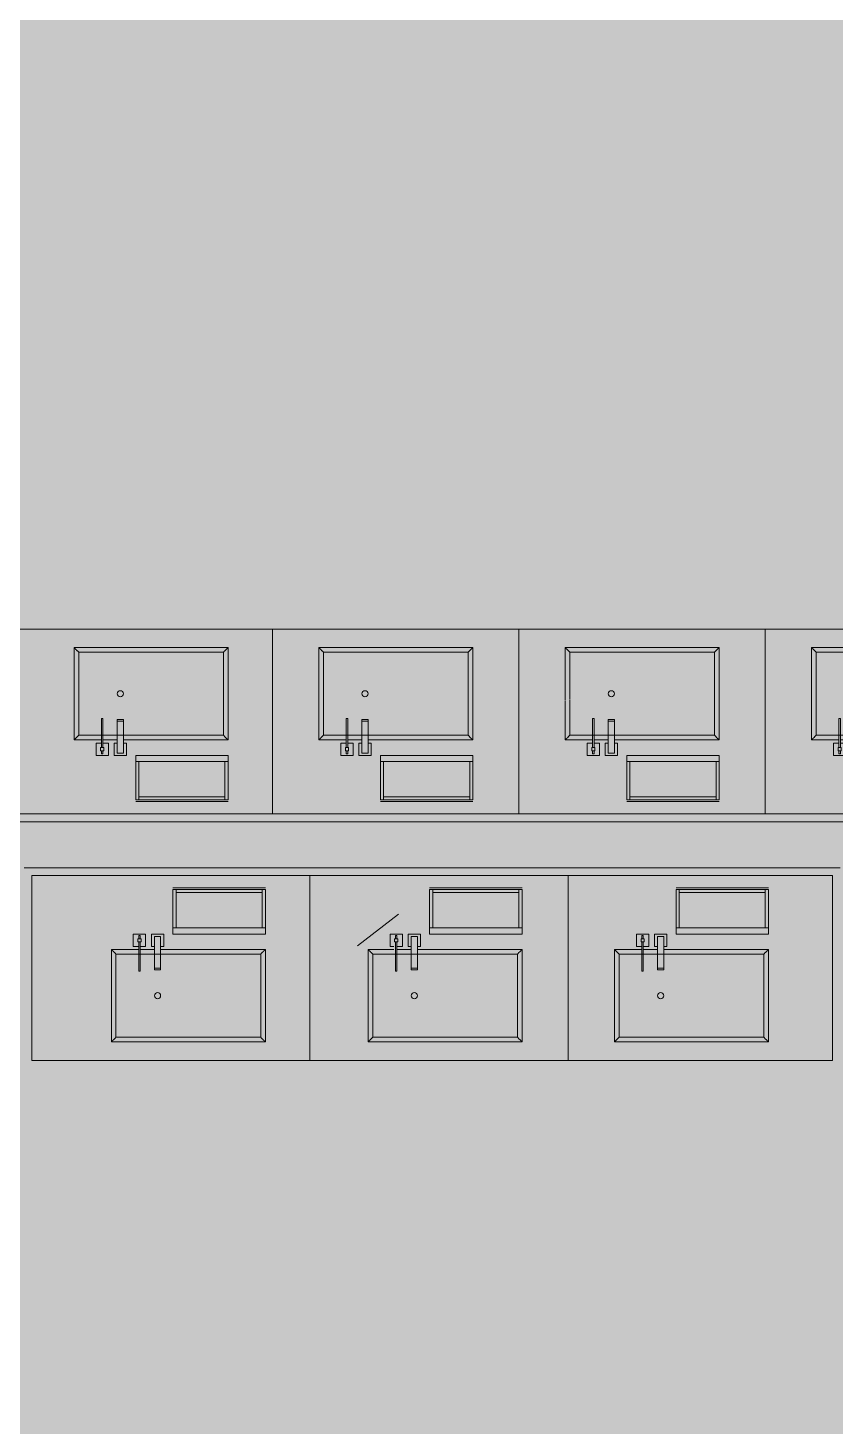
# Model space of a CAD drawing. Header units: millimetres. Extents: x -57519 to 497916, y -349472 to 446842.
# Drawn here: x 465057 to 467678, y 44395 to 48935 of the extents above; entities that cross this region are included whole.
import ezdxf

# ---------------------------------------------------------------- set-up
doc = ezdxf.new("R2010")
doc.units = ezdxf.units.MM
for name, color, linetype, lineweight in [('A-DETL-GENF', 92, 'Continuous', 5), ('A-FLOR', 192, 'Continuous', 5), ('A-GENM', 13, 'Continuous', 5), ('A-WALL', 113, 'Continuous', 20)]:
    doc.layers.add(name, color=color, linetype=linetype, lineweight=lineweight)

# ---------------------------------------------------------------- blocks, each defined once
blk = doc.blocks.new('DLN_Counter _ Cabinet - DLN_Counter _ Cabinet-15606103-1_F SINGLE OCCUPANCY DIAGRAM')
at = {"layer": 'A-GENM'}
h = blk.add_hatch(dxfattribs=at)
h.set_pattern_fill('FP_850', color=253, style=0, pattern_type=2)
h.set_pattern_definition([(50, (334154, -46383), (3643.682, -318.78), [381, -4191]), (355, (334154, -46383), (-704.856, 3821.136), [304.8, -3352.8]), (100.451, (334457.6, -46409.6), (2938.852, 3502.332), [323.8, -3561.8]), (46.184, (334154, -45367), (5421.58, -840.856), [571.5, -6286.5]), (96.636, (334605.7, -45437), (4748.05, 4948.55), [485.7, -5342.7]), (351.184, (334154, -45367), (4748.1, 4948.51), [457.2, -5029.2]), (21, (334662, -45621), (3032.288, -2045.304), [381, -4191]), (326, (334662, -45621), (1236.042, 3683.76), [304.8, -3352.8]), (71.451, (334914.6, -45791.5), (4268.343, 1638.425), [323.8, -3561.8]), (37.5, (334153.9, -46383), (61.772, 1691.101), [167.64, -3144.52, 167.64, -6601.46]), (37.5, (334153.9, -46383), (61.772, 1691.101), [-3479.8, -3235.96, 167.64, -3197.86]), (7.5, (334154, -46383), (1336.393, 2003.6115), [167.64, -1772.92, 167.64, -4351.02]), (7.5, (334154, -46383), (1336.393, 2003.6115), [-2108.2, -3068.32, 167.64, -1115.06]), (327.5, (333021.1, -46383), (2711.818, -114.5786), [167.64, -1102.36, 167.64, -9052.56]), (327.5, (333021.1, -46383), (2711.818, -114.5786), [-1437.64, -3794.76, 167.64, -5090.16]), (317.5, (332513, -46383), (2962.586, 508.533), [167.64, -1483.36, 167.64, -6197.6]), (317.5, (332513, -46383), (2962.586, 508.533), [-1818.64, -2463.8, 167.64, -3566.16])])
h.paths.add_polyline_path([(-451.1, 0), (394.8, 0), (394.8, 600), (-451.1, 600), (-451.1, 79)], flags=0)
h.paths.add_polyline_path([(134.2, 40), (-50, 45), (-50, 190), (250, 190), (250, 40)], flags=0)
h.paths.add_polyline_path([(-178.7, 190), (-178.7, 230), (-161.2, 230), (-161.2, 240), (-250, 240), (-250, 540), (250, 540), (250, 240), (-90, 240), (-90, 230), (-80, 230), (-80, 190), (-120, 190), (-120, 230), (-110, 230), (-110, 240), (-156.2, 240), (-156.2, 230), (-138.7, 230), (-138.7, 190)], flags=0)
at = {"layer": 'A-GENM', "color": 191}
for p, q in [((-451.1, 0), (-451.1, 600)), ((394.8, 600), (-451.1, 600)), ((394.8, 600), (394.8, 0)), ((-250, 540), (250, 540)), ((-250, 240), (-250, 540)), ((-235, 255), (-235, 525)), ((-235, 525), (235, 525)), ((235, 525), (235, 255)), ((250, 540), (250, 240)), ((-161.2, 215), (-161.2, 310)), ((-156.2, 310), (-161.2, 310)), ((-156.2, 310), (-156.2, 215)), ((-110, 300.9), (-110, 306)), ((-110, 306), (-90, 306)), ((-110, 197.5), (-110, 300.9)), ((-110, 300.9), (-90, 300.9)), ((-90, 306), (-90, 300.9)), ((-90, 300.9), (-90, 197.5)), ((-161.2, 240), (-250, 240)), ((235, 255), (-235, 255)), ((-161.2, 230), (-178.7, 230)), ((-178.7, 230), (-178.7, 190)), ((-138.7, 230), (-157, 230)), ((-110, 240), (-156.2, 240)), ((-138.7, 190), (-138.7, 230)), ((-110, 230), (-120, 230)), ((-120, 230), (-120, 190)), ((250, 240), (-90, 240)), ((-80, 230), (-90, 230)), ((-80, 190), (-80, 230)), ((-178.7, 190), (-138.7, 190)), ((-163.7, 205), (-163.7, 215)), ((-163.7, 215), (-153.7, 215)), ((-153.7, 205), (-163.7, 205)), ((-161.2, 215), (-156.2, 215)), ((-161.2, 195), (-161.2, 205)), ((-156.2, 205), (-161.2, 205)), ((-161.2, 195), (-156.2, 195)), ((-156.2, 205), (-156.2, 195)), ((-153.7, 215), (-153.7, 205)), ((-120, 190), (-80, 190)), ((-90, 197.5), (-110, 197.5)), ((250, 190), (-50, 190)), ((-50, 190), (-50, 170)), ((250, 170), (250, 190)), ((-50, 170), (250, 170)), ((-40, 170), (-50, 170)), ((-50, 170), (-50, 45)), ((-40, 45), (-40, 170)), ((250, 170), (240, 170)), ((240, 170), (240, 45)), ((250, 45), (250, 170)), ((240, 55), (-40, 55)), ((-40, 55), (-40, 45)), ((240, 45), (240, 55)), ((394.8, 0), (-451.1, 0)), ((-50, 45), (-40, 45)), ((250, 40), (-50, 40)), ((-40, 45), (240, 45)), ((240, 45), (250, 45))]:
    blk.add_line(p, q, dxfattribs=at)
for start, end in [(0, 180), (180, 360)]:
    blk.add_arc((-100, 390), 10, start, end, dxfattribs=at)
for points, knots in [([(-250, 540), (-250, 540), (-249.7, 539.7), (-248.9, 538.9), (-248, 538), (-247.1, 537.1), (-246.3, 536.3), (-245.4, 535.4), (-244.4, 534.4), (-243.3, 533.3), (-242.2, 532.2), (-240.8, 530.8), (-238.3, 528.3), (-236.3, 526.3), (-235, 525)], [-1, -1, -1, -1, -0.833333, -0.75, -0.666667, -0.583333, -0.541667, -0.5, -0.416667, -0.375, -0.333333, -0.25, -0.166667, 0, 0, 0, 0]), ([(235, 525), (236.3, 526.3), (238.3, 528.3), (240.8, 530.8), (242.2, 532.2), (243.3, 533.3), (244.4, 534.4), (245.4, 535.4), (246.3, 536.3), (247.1, 537.1), (248, 538), (248.9, 538.9), (249.7, 539.7), (250, 540), (250, 540)], [0, 0, 0, 0, 0.166667, 0.25, 0.333333, 0.375, 0.416667, 0.5, 0.541667, 0.583333, 0.666667, 0.75, 0.833333, 1, 1, 1, 1]), ([(-235, 255), (-236.3, 253.7), (-238.3, 251.7), (-240.8, 249.2), (-242.2, 247.8), (-243.3, 246.7), (-244.4, 245.6), (-245.4, 244.6), (-246.3, 243.7), (-247.1, 242.9), (-248, 242), (-248.9, 241.1), (-249.7, 240.3), (-250, 240), (-250, 240)], [0, 0, 0, 0, 0.166667, 0.25, 0.333333, 0.375, 0.416667, 0.5, 0.541667, 0.583333, 0.666667, 0.75, 0.833333, 1, 1, 1, 1]), ([(235, 255), (236.3, 253.7), (238.3, 251.7), (240.8, 249.2), (242.2, 247.8), (243.3, 246.7), (244.4, 245.6), (245.4, 244.6), (246.3, 243.7), (247.1, 242.9), (248, 242), (248.9, 241.1), (249.7, 240.3), (250, 240), (250, 240)], [0, 0, 0, 0, 0.166667, 0.25, 0.333333, 0.375, 0.416667, 0.5, 0.541667, 0.583333, 0.666667, 0.75, 0.833333, 1, 1, 1, 1])]:
    blk.add_open_spline(points, degree=3, knots=knots, dxfattribs=at)
blk = doc.blocks.new('DLN_Counter _ Cabinet - DLN_Counter _ Cabinet-15606104-1_F SINGLE OCCUPANCY DIAGRAM')
at = {"layer": 'A-GENM'}
h = blk.add_hatch(dxfattribs=at)
h.set_pattern_fill('FP_851', color=253, style=0, pattern_type=2)
h.set_pattern_definition([(50, (333359.2, -46383), (3643.682, -318.78), [381, -4191]), (355, (333359, -46383), (-704.856, 3821.136), [304.8, -3352.8]), (100.451, (333662.8, -46409.6), (2938.852, 3502.332), [323.8, -3561.8]), (46.184, (333359, -45367), (5421.58, -840.856), [571.5, -6286.5]), (96.636, (333811, -45437), (4748.05, 4948.55), [485.7, -5342.7]), (351.184, (333359, -45367), (4748.1, 4948.51), [457.2, -5029.2]), (21, (333867.2, -45621), (3032.288, -2045.304), [381, -4191]), (326, (333867, -45621), (1236.042, 3683.76), [304.8, -3352.8]), (71.451, (334120, -45791.5), (4268.343, 1638.425), [323.8, -3561.8]), (37.5, (333359.2, -46383), (61.772, 1691.101), [167.64, -3144.52, 167.64, -6601.46]), (37.5, (333359.2, -46383), (61.772, 1691.101), [-3479.8, -3235.96, 167.64, -3197.86]), (7.5, (333359.2, -46383), (1336.393, 2003.6115), [167.64, -1772.92, 167.64, -4351.02]), (7.5, (333359.2, -46383), (1336.393, 2003.6115), [-2108.2, -3068.32, 167.64, -1115.06]), (327.5, (332226.3, -46383), (2711.818, -114.5786), [167.64, -1102.36, 167.64, -9052.56]), (327.5, (332226.3, -46383), (2711.818, -114.5786), [-1437.64, -3794.76, 167.64, -5090.16]), (317.5, (331718.3, -46383), (2962.586, 508.533), [167.64, -1483.36, 167.64, -6197.6]), (317.5, (331718.3, -46383), (2962.586, 508.533), [-1818.64, -2463.8, 167.64, -3566.16])])
h.paths.add_polyline_path([(-400, 0), (400, 0), (400, 600), (-400, 600), (-400, 79)], flags=0)
h.paths.add_polyline_path([(250, 40), (-50, 45), (-50, 190), (250, 190), (250, 45)], flags=0)
h.paths.add_polyline_path([(-120, 190), (-120, 230), (-110, 230), (-110, 240), (-156.2, 240), (-156.2, 230), (-138.7, 230), (-138.7, 190), (-178.7, 190), (-178.7, 230), (-161.2, 230), (-161.2, 240), (-250, 240), (-250, 540), (250, 540), (250, 240), (-90, 240), (-90, 230), (-80, 230), (-80, 190), (-105.8, 190)], flags=0)
h = blk.add_hatch(dxfattribs=at)
h.set_pattern_fill('FP_852', color=253, style=0, pattern_type=2)
h.set_pattern_definition([(50, (333359.2, -46383), (3643.682, -318.78), [381, -4191]), (355, (333359, -46383), (-704.856, 3821.136), [304.8, -3352.8]), (100.451, (333662.8, -46409.6), (2938.852, 3502.332), [323.8, -3561.8]), (46.184, (333359, -45367), (5421.58, -840.855), [571.5, -6286.5]), (96.636, (333811, -45437), (4748.05, 4948.55), [485.7, -5342.7]), (351.184, (333359, -45367), (4748.1, 4948.51), [457.2, -5029.2]), (21, (333867.2, -45621), (3032.288, -2045.304), [381, -4191]), (326, (333867, -45621), (1236.042, 3683.76), [304.8, -3352.8]), (71.451, (334120, -45791.5), (4268.343, 1638.425), [323.8, -3561.8]), (37.5, (333359.2, -46383), (61.772, 1691.101), [167.64, -3144.52, 167.64, -6601.46]), (37.5, (333359.2, -46383), (61.772, 1691.101), [-3479.8, -3235.96, 167.64, -3197.86]), (7.5, (333359.2, -46383), (1336.393, 2003.6115), [167.64, -1772.92, 167.64, -4351.02]), (7.5, (333359.2, -46383), (1336.393, 2003.6115), [-2108.2, -3068.32, 167.64, -1115.06]), (327.5, (332226.3, -46383), (2711.818, -114.5786), [167.64, -1102.36, 167.64, -9052.56]), (327.5, (332226.3, -46383), (2711.818, -114.5786), [-1437.64, -3794.76, 167.64, -5090.16]), (317.5, (331718.3, -46383), (2962.586, 508.533), [167.64, -1483.36, 167.64, -6197.6]), (317.5, (331718.3, -46383), (2962.586, 508.533), [-1818.64, -2463.8, 167.64, -3566.16])])
h.paths.add_polyline_path([(-161.2, 255), (-156.2, 255), (-110, 255), (-110, 300.9), (-90, 300.9), (-90, 255), (235, 255), (235, 525), (-235, 525), (-235, 255)], flags=0)
h.paths.add_polyline_path([(-100, 380), (-108.7, 385), (-108.7, 395), (-100, 400), (-91.3, 395), (-91.3, 385), (-97.4, 380.3)], flags=0)
at = {"layer": 'A-GENM', "color": 191}
for p, q in [((-400, 0), (-400, 600)), ((400, 600), (-400, 600)), ((400, 600), (400, 0)), ((-250, 540), (250, 540)), ((-250, 240), (-250, 540)), ((-235, 255), (-235, 525)), ((-235, 525), (235, 525)), ((235, 525), (235, 255)), ((250, 540), (250, 240)), ((-161.2, 215), (-161.2, 310)), ((-156.2, 310), (-161.2, 310)), ((-156.2, 310), (-156.2, 215)), ((-110, 300.9), (-110, 306)), ((-110, 306), (-90, 306)), ((-110, 197.5), (-110, 300.9)), ((-110, 300.9), (-90, 300.9)), ((-90, 306), (-90, 300.9)), ((-90, 300.9), (-90, 197.5)), ((-161.2, 240), (-250, 240)), ((235, 255), (-235, 255)), ((-161.2, 230), (-178.7, 230)), ((-178.7, 230), (-178.7, 190)), ((-138.7, 230), (-157, 230)), ((-110, 240), (-156.2, 240)), ((-138.7, 190), (-138.7, 230)), ((-110, 230), (-120, 230)), ((-120, 230), (-120, 190)), ((250, 240), (-90, 240)), ((-80, 230), (-90, 230)), ((-80, 190), (-80, 230)), ((-178.7, 190), (-138.7, 190)), ((-163.7, 205), (-163.7, 215)), ((-163.7, 215), (-153.7, 215)), ((-153.7, 205), (-163.7, 205)), ((-161.2, 215), (-156.2, 215)), ((-161.2, 195), (-161.2, 205)), ((-156.2, 205), (-161.2, 205)), ((-161.2, 195), (-156.2, 195)), ((-156.2, 205), (-156.2, 195)), ((-153.7, 215), (-153.7, 205)), ((-120, 190), (-80, 190)), ((-90, 197.5), (-110, 197.5)), ((250, 190), (-50, 190)), ((-50, 190), (-50, 170)), ((250, 170), (250, 190)), ((-50, 170), (250, 170)), ((-40, 170), (-50, 170)), ((-50, 170), (-50, 45)), ((-40, 45), (-40, 170)), ((250, 170), (240, 170)), ((240, 170), (240, 45)), ((250, 45), (250, 170)), ((240, 55), (-40, 55)), ((-40, 55), (-40, 45)), ((240, 45), (240, 55)), ((400, 0), (-400, 0)), ((-50, 45), (-40, 45)), ((250, 40), (-50, 40)), ((-40, 45), (240, 45)), ((240, 45), (250, 45))]:
    blk.add_line(p, q, dxfattribs=at)
for start, end in [(0, 180), (180, 360)]:
    blk.add_arc((-100, 390), 10, start, end, dxfattribs=at)
for points, knots in [([(-250, 540), (-250, 540), (-249.7, 539.7), (-248.9, 538.9), (-248, 538), (-247.1, 537.1), (-246.3, 536.3), (-245.4, 535.4), (-244.4, 534.4), (-243.3, 533.3), (-242.2, 532.2), (-240.8, 530.8), (-238.3, 528.3), (-236.3, 526.3), (-235, 525)], [-1, -1, -1, -1, -0.833333, -0.75, -0.666667, -0.583333, -0.541667, -0.5, -0.416667, -0.375, -0.333333, -0.25, -0.166667, 0, 0, 0, 0]), ([(235, 525), (236.3, 526.3), (238.3, 528.3), (240.8, 530.8), (242.2, 532.2), (243.3, 533.3), (244.4, 534.4), (245.4, 535.4), (246.3, 536.3), (247.1, 537.1), (248, 538), (248.9, 538.9), (249.7, 539.7), (250, 540), (250, 540)], [0, 0, 0, 0, 0.166667, 0.25, 0.333333, 0.375, 0.416667, 0.5, 0.541667, 0.583333, 0.666667, 0.75, 0.833333, 1, 1, 1, 1]), ([(-235, 255), (-236.3, 253.7), (-238.3, 251.7), (-240.8, 249.2), (-242.2, 247.8), (-243.3, 246.7), (-244.4, 245.6), (-245.4, 244.6), (-246.3, 243.7), (-247.1, 242.9), (-248, 242), (-248.9, 241.1), (-249.7, 240.3), (-250, 240), (-250, 240)], [0, 0, 0, 0, 0.166667, 0.25, 0.333333, 0.375, 0.416667, 0.5, 0.541667, 0.583333, 0.666667, 0.75, 0.833333, 1, 1, 1, 1]), ([(235, 255), (236.3, 253.7), (238.3, 251.7), (240.8, 249.2), (242.2, 247.8), (243.3, 246.7), (244.4, 245.6), (245.4, 244.6), (246.3, 243.7), (247.1, 242.9), (248, 242), (248.9, 241.1), (249.7, 240.3), (250, 240), (250, 240)], [0, 0, 0, 0, 0.166667, 0.25, 0.333333, 0.375, 0.416667, 0.5, 0.541667, 0.583333, 0.666667, 0.75, 0.833333, 1, 1, 1, 1])]:
    blk.add_open_spline(points, degree=3, knots=knots, dxfattribs=at)
blk = doc.blocks.new('DLN_Counter _ Cabinet - DLN_Counter _ Cabinet-V1064-1_F SINGLE OCCUPANCY DIAGRAM')
at = {"layer": 'A-GENM'}
h = blk.add_hatch(dxfattribs=at)
h.set_pattern_fill('FP_853', color=253, style=0, pattern_type=2)
h.set_pattern_definition([(50, (332559.2, -46383), (3643.682, -318.78), [381, -4191]), (355, (332559, -46383), (-704.856, 3821.136), [304.8, -3352.8]), (100.451, (332862.8, -46409.6), (2938.852, 3502.332), [323.8, -3561.8]), (46.184, (332559, -45367), (5421.58, -840.855), [571.5, -6286.5]), (96.636, (333011, -45437), (4748.05, 4948.55), [485.7, -5342.7]), (351.184, (332559, -45367), (4748.1, 4948.51), [457.2, -5029.2]), (21, (333067.2, -45621), (3032.288, -2045.304), [381, -4191]), (326, (333067, -45621), (1236.042, 3683.76), [304.8, -3352.8]), (71.451, (333320, -45791.5), (4268.343, 1638.425), [323.8, -3561.8]), (37.5, (332559.2, -46383), (61.772, 1691.101), [167.64, -3144.52, 167.64, -6601.46]), (37.5, (332559.2, -46383), (61.772, 1691.101), [-3479.8, -3235.96, 167.64, -3197.86]), (7.5, (332559.2, -46383), (1336.393, 2003.6115), [167.64, -1772.92, 167.64, -4351.02]), (7.5, (332559.2, -46383), (1336.393, 2003.6115), [-2108.2, -3068.32, 167.64, -1115.06]), (327.5, (331426.3, -46383), (2711.818, -114.5786), [167.64, -1102.36, 167.64, -9052.56]), (327.5, (331426.3, -46383), (2711.818, -114.5786), [-1437.64, -3794.76, 167.64, -5090.16]), (317.5, (330918.3, -46383), (2962.586, 508.533), [167.64, -1483.36, 167.64, -6197.6]), (317.5, (330918.3, -46383), (2962.586, 508.533), [-1818.64, -2463.8, 167.64, -3566.16])])
h.paths.add_polyline_path([(-400, 0), (400, 0), (400, 600), (-400, 600), (-400, 79)], flags=0)
h.paths.add_polyline_path([(178.4, 40), (-50, 45), (-50, 190), (250, 190), (250, 40)], flags=0)
h.paths.add_polyline_path([(-178.7, 190), (-178.7, 230), (-161.2, 230), (-161.2, 240), (-250, 240), (-250, 540), (250, 540), (250, 240), (-90, 240), (-90, 230), (-80, 230), (-80, 190), (-120, 190), (-120, 230), (-110, 230), (-110, 240), (-156.2, 240), (-156.2, 230), (-138.7, 230), (-138.7, 190)], flags=0)
at = {"layer": 'A-GENM', "color": 191}
for p, q in [((-400, 0), (-400, 600)), ((400, 600), (-400, 600)), ((400, 600), (400, 0)), ((-250, 540), (250, 540)), ((-250, 368.7), (-250, 540)), ((-235, 371.4), (-235, 525)), ((-235, 525), (235, 525)), ((235, 525), (235, 255)), ((250, 540), (250, 240)), ((-250, 240), (-250, 367.3)), ((-235, 255), (-235, 368.7)), ((-161.2, 215), (-161.2, 310)), ((-156.2, 310), (-161.2, 310)), ((-156.2, 310), (-156.2, 215)), ((-110, 300.9), (-110, 306)), ((-110, 306), (-90, 306)), ((-110, 197.5), (-110, 300.9)), ((-110, 300.9), (-90, 300.9)), ((-90, 306), (-90, 300.9)), ((-90, 300.9), (-90, 197.5)), ((-161.2, 240), (-250, 240)), ((235, 255), (-235, 255)), ((-161.2, 230), (-178.7, 230)), ((-178.7, 230), (-178.7, 190)), ((-138.7, 230), (-157, 230)), ((-110, 240), (-156.2, 240)), ((-138.7, 190), (-138.7, 230)), ((-110, 230), (-120, 230)), ((-120, 230), (-120, 190)), ((250, 240), (-90, 240)), ((-80, 230), (-90, 230)), ((-80, 190), (-80, 230)), ((-178.7, 190), (-138.7, 190)), ((-163.7, 205), (-163.7, 215)), ((-163.7, 215), (-153.7, 215)), ((-153.7, 205), (-163.7, 205)), ((-161.2, 215), (-156.2, 215)), ((-161.2, 195), (-161.2, 205)), ((-156.2, 205), (-161.2, 205)), ((-161.2, 195), (-156.2, 195)), ((-156.2, 205), (-156.2, 195)), ((-153.7, 215), (-153.7, 205)), ((-120, 190), (-80, 190)), ((-90, 197.5), (-110, 197.5)), ((250, 190), (-50, 190)), ((-50, 190), (-50, 170)), ((250, 170), (250, 190)), ((-50, 170), (250, 170)), ((-40, 170), (-50, 170)), ((-50, 170), (-50, 45)), ((-40, 45), (-40, 170)), ((250, 170), (240, 170)), ((240, 170), (240, 45)), ((250, 45), (250, 170)), ((240, 55), (-40, 55)), ((-40, 55), (-40, 45)), ((240, 45), (240, 55)), ((400, 0), (-400, 0)), ((-50, 45), (-40, 45)), ((250, 40), (-50, 40)), ((-40, 45), (240, 45)), ((240, 45), (250, 45))]:
    blk.add_line(p, q, dxfattribs=at)
for start, end in [(0, 180), (180, 360)]:
    blk.add_arc((-100, 390), 10, start, end, dxfattribs=at)
for points, knots in [([(-250, 540), (-250, 540), (-249.7, 539.7), (-248.9, 538.9), (-248, 538), (-247.1, 537.1), (-246.3, 536.3), (-245.4, 535.4), (-244.4, 534.4), (-243.3, 533.3), (-242.2, 532.2), (-240.8, 530.8), (-238.3, 528.3), (-236.3, 526.3), (-235, 525)], [-1, -1, -1, -1, -0.833333, -0.75, -0.666667, -0.583333, -0.541667, -0.5, -0.416667, -0.375, -0.333333, -0.25, -0.166667, 0, 0, 0, 0]), ([(235, 525), (236.3, 526.3), (238.3, 528.3), (240.8, 530.8), (242.2, 532.2), (243.3, 533.3), (244.4, 534.4), (245.4, 535.4), (246.3, 536.3), (247.1, 537.1), (248, 538), (248.9, 538.9), (249.7, 539.7), (250, 540), (250, 540)], [0, 0, 0, 0, 0.166667, 0.25, 0.333333, 0.375, 0.416667, 0.5, 0.541667, 0.583333, 0.666667, 0.75, 0.833333, 1, 1, 1, 1]), ([(-235, 255), (-236.3, 253.7), (-238.3, 251.7), (-240.8, 249.2), (-242.2, 247.8), (-243.3, 246.7), (-244.4, 245.6), (-245.4, 244.6), (-246.3, 243.7), (-247.1, 242.9), (-248, 242), (-248.9, 241.1), (-249.7, 240.3), (-250, 240), (-250, 240)], [0, 0, 0, 0, 0.166667, 0.25, 0.333333, 0.375, 0.416667, 0.5, 0.541667, 0.583333, 0.666667, 0.75, 0.833333, 1, 1, 1, 1]), ([(235, 255), (236.3, 253.7), (238.3, 251.7), (240.8, 249.2), (242.2, 247.8), (243.3, 246.7), (244.4, 245.6), (245.4, 244.6), (246.3, 243.7), (247.1, 242.9), (248, 242), (248.9, 241.1), (249.7, 240.3), (250, 240), (250, 240)], [0, 0, 0, 0, 0.166667, 0.25, 0.333333, 0.375, 0.416667, 0.5, 0.541667, 0.583333, 0.666667, 0.75, 0.833333, 1, 1, 1, 1])]:
    blk.add_open_spline(points, degree=3, knots=knots, dxfattribs=at)
blk = doc.blocks.new('DLN_Counter _ Cabinet - DLN_Counter _ Cabinet-15606105-1_F SINGLE OCCUPANCY DIAGRAM')
at = {"layer": 'A-GENM', "color": 191}
for p, q in [((-400, 0), (-400, 600)), ((468, 600), (-400, 600)), ((468, 600), (468, 0)), ((-250, 540), (250, 540)), ((-250, 240), (-250, 540)), ((-235, 255), (-235, 525)), ((-235, 525), (235, 525)), ((235, 525), (235, 255)), ((250, 540), (250, 240)), ((-161.2, 215), (-161.2, 310)), ((-156.2, 310), (-161.2, 310)), ((-156.2, 310), (-156.2, 215)), ((-110, 300.9), (-110, 306)), ((-110, 306), (-90, 306)), ((-110, 197.5), (-110, 300.9)), ((-110, 300.9), (-90, 300.9)), ((-90, 306), (-90, 300.9)), ((-90, 300.9), (-90, 197.5)), ((-161.2, 240), (-250, 240)), ((235, 255), (-235, 255)), ((-161.2, 230), (-178.7, 230)), ((-178.7, 230), (-178.7, 190)), ((-138.7, 230), (-157, 230)), ((-110, 240), (-156.2, 240)), ((-138.7, 190), (-138.7, 230)), ((-110, 230), (-120, 230)), ((-120, 230), (-120, 190)), ((250, 240), (-90, 240)), ((-80, 230), (-90, 230)), ((-80, 190), (-80, 230)), ((-178.7, 190), (-138.7, 190)), ((-163.7, 205), (-163.7, 215)), ((-163.7, 215), (-153.7, 215)), ((-153.7, 205), (-163.7, 205)), ((-161.2, 215), (-156.2, 215)), ((-161.2, 195), (-161.2, 205)), ((-156.2, 205), (-161.2, 205)), ((-161.2, 195), (-156.2, 195)), ((-156.2, 205), (-156.2, 195)), ((-153.7, 215), (-153.7, 205)), ((-120, 190), (-80, 190)), ((-90, 197.5), (-110, 197.5)), ((250, 190), (-50, 190)), ((-50, 190), (-50, 170)), ((250, 170), (250, 190)), ((-50, 170), (250, 170)), ((-40, 170), (-50, 170)), ((-50, 170), (-50, 45)), ((-40, 45), (-40, 170)), ((250, 170), (240, 170)), ((240, 170), (240, 45)), ((250, 45), (250, 170)), ((240, 55), (-40, 55)), ((-40, 55), (-40, 45)), ((240, 45), (240, 55)), ((468, 0), (-400, 0)), ((-50, 45), (-40, 45)), ((250, 40), (-50, 40)), ((-40, 45), (240, 45)), ((240, 45), (250, 45))]:
    blk.add_line(p, q, dxfattribs=at)
for start, end in [(0, 180), (180, 360)]:
    blk.add_arc((-100, 390), 10, start, end, dxfattribs=at)
for points, knots in [([(-250, 540), (-250, 540), (-249.7, 539.7), (-248.9, 538.9), (-248, 538), (-247.1, 537.1), (-246.3, 536.3), (-245.4, 535.4), (-244.4, 534.4), (-243.3, 533.3), (-242.2, 532.2), (-240.8, 530.8), (-238.3, 528.3), (-236.3, 526.3), (-235, 525)], [-1, -1, -1, -1, -0.833333, -0.75, -0.666667, -0.583333, -0.541667, -0.5, -0.416667, -0.375, -0.333333, -0.25, -0.166667, 0, 0, 0, 0]), ([(235, 525), (236.3, 526.3), (238.3, 528.3), (240.8, 530.8), (242.2, 532.2), (243.3, 533.3), (244.4, 534.4), (245.4, 535.4), (246.3, 536.3), (247.1, 537.1), (248, 538), (248.9, 538.9), (249.7, 539.7), (250, 540), (250, 540)], [0, 0, 0, 0, 0.166667, 0.25, 0.333333, 0.375, 0.416667, 0.5, 0.541667, 0.583333, 0.666667, 0.75, 0.833333, 1, 1, 1, 1]), ([(-235, 255), (-236.3, 253.7), (-238.3, 251.7), (-240.8, 249.2), (-242.2, 247.8), (-243.3, 246.7), (-244.4, 245.6), (-245.4, 244.6), (-246.3, 243.7), (-247.1, 242.9), (-248, 242), (-248.9, 241.1), (-249.7, 240.3), (-250, 240), (-250, 240)], [0, 0, 0, 0, 0.166667, 0.25, 0.333333, 0.375, 0.416667, 0.5, 0.541667, 0.583333, 0.666667, 0.75, 0.833333, 1, 1, 1, 1]), ([(235, 255), (236.3, 253.7), (238.3, 251.7), (240.8, 249.2), (242.2, 247.8), (243.3, 246.7), (244.4, 245.6), (245.4, 244.6), (246.3, 243.7), (247.1, 242.9), (248, 242), (248.9, 241.1), (249.7, 240.3), (250, 240), (250, 240)], [0, 0, 0, 0, 0.166667, 0.25, 0.333333, 0.375, 0.416667, 0.5, 0.541667, 0.583333, 0.666667, 0.75, 0.833333, 1, 1, 1, 1])]:
    blk.add_open_spline(points, degree=3, knots=knots, dxfattribs=at)
blk = doc.blocks.new('DLN_Counter _ Cabinet - DLN_Counter _ Cabinet-16214350-1_F SINGLE OCCUPANCY DIAGRAM')
at = {"layer": 'A-GENM', "color": 191}
for p, q in [((-508.3, -600), (-508.3, 0)), ((-508.3, 0), (394.8, 0)), ((-50, -40), (250, -40)), ((-40, -45), (-50, -45)), ((-50, -45), (-50, -170)), ((-40, -170), (-40, -45)), ((240, -45), (-40, -45)), ((-40, -45), (-40, -55)), ((250, -45), (240, -45)), ((240, -45), (240, -170)), ((240, -55), (240, -45)), ((250, -170), (250, -45)), ((394.8, 0), (394.8, -600)), ((-40, -55), (240, -55)), ((250, -170), (-50, -170)), ((-50, -170), (-50, -190)), ((-50, -170), (-40, -170)), ((240, -170), (250, -170)), ((250, -190), (250, -170)), ((-138.7, -190), (-178.7, -190)), ((-178.7, -190), (-178.7, -230)), ((-163.7, -215), (-163.7, -205)), ((-163.7, -205), (-153.7, -205)), ((-153.7, -215), (-163.7, -215)), ((-161.2, -205), (-161.2, -195)), ((-156.2, -195), (-161.2, -195)), ((-161.2, -205), (-156.2, -205)), ((-161.2, -310), (-161.2, -215)), ((-156.2, -215), (-161.2, -215)), ((-156.2, -195), (-156.2, -205)), ((-156.2, -215), (-156.2, -310)), ((-153.7, -205), (-153.7, -215)), ((-138.7, -230), (-138.7, -190)), ((-80, -190), (-120, -190)), ((-120, -190), (-120, -230)), ((-110, -300.9), (-110, -197.5)), ((-110, -197.5), (-90, -197.5)), ((-90, -197.5), (-90, -300.9)), ((-80, -230), (-80, -190)), ((-50, -190), (250, -190)), ((-250, -540), (-250, -240)), ((-250, -240), (-161.2, -240)), ((235, -255), (-235, -255)), ((-235, -255), (-235, -525)), ((-178.7, -230), (-161.2, -230)), ((-157, -230), (-138.7, -230)), ((-156.2, -240), (-110, -240)), ((-120, -230), (-110, -230)), ((-90, -230), (-80, -230)), ((-90, -240), (250, -240)), ((235, -525), (235, -255)), ((250, -240), (250, -540)), ((-161.2, -310), (-156.2, -310)), ((-110, -306), (-110, -300.9)), ((-90, -300.9), (-110, -300.9)), ((-90, -306), (-110, -306)), ((-90, -300.9), (-90, -306)), ((250, -540), (-250, -540)), ((-235, -525), (235, -525)), ((-508.3, -600), (394.8, -600))]:
    blk.add_line(p, q, dxfattribs=at)
for start, end in [(0, 180), (180, 360)]:
    blk.add_arc((-100, -390), 10, start, end, dxfattribs=at)
for points, knots in [([(-250, -240), (-250, -240), (-249.7, -240.3), (-248.9, -241.1), (-248, -242), (-247.1, -242.9), (-246.3, -243.7), (-245.4, -244.6), (-244.2, -245.8), (-242.8, -247.2), (-241.6, -248.4), (-240.4, -249.6), (-238.3, -251.7), (-236.3, -253.7), (-235, -255)], [0, 0, 0, 0, 0.166667, 0.25, 0.333333, 0.416667, 0.458333, 0.5, 0.583333, 0.666667, 0.708333, 0.75, 0.833333, 1, 1, 1, 1]), ([(250, -240), (250, -240), (249.7, -240.3), (248.9, -241.1), (248, -242), (247.1, -242.9), (246.3, -243.7), (245.4, -244.6), (244.2, -245.8), (242.8, -247.2), (241.6, -248.4), (240.4, -249.6), (238.3, -251.7), (236.3, -253.7), (235, -255)], [0, 0, 0, 0, 0.166667, 0.25, 0.333333, 0.416667, 0.458333, 0.5, 0.583333, 0.666667, 0.708333, 0.75, 0.833333, 1, 1, 1, 1]), ([(-235, -525), (-236.3, -526.3), (-238.3, -528.3), (-240.8, -530.8), (-242.2, -532.2), (-243.3, -533.3), (-244.4, -534.4), (-245.4, -535.4), (-246.3, -536.3), (-247.1, -537.1), (-248, -538), (-248.9, -538.9), (-249.7, -539.7), (-250, -540), (-250, -540)], [-1, -1, -1, -1, -0.833333, -0.75, -0.666667, -0.625, -0.583333, -0.5, -0.458333, -0.416667, -0.333333, -0.25, -0.166667, 0, 0, 0, 0]), ([(250, -540), (250, -540), (249.7, -539.7), (248.9, -538.9), (248, -538), (247.1, -537.1), (246.3, -536.3), (245.4, -535.4), (244.2, -534.2), (242.8, -532.8), (241.6, -531.6), (240.4, -530.4), (238.3, -528.3), (236.3, -526.3), (235, -525)], [0, 0, 0, 0, 0.166667, 0.25, 0.333333, 0.416667, 0.458333, 0.5, 0.583333, 0.666667, 0.708333, 0.75, 0.833333, 1, 1, 1, 1])]:
    blk.add_open_spline(points, degree=3, knots=knots, dxfattribs=at)
blk = doc.blocks.new('DLN_Counter _ Cabinet - DLN_Counter _ Cabinet-16214406-1_F SINGLE OCCUPANCY DIAGRAM')
at = {"layer": 'A-GENM'}
h = blk.add_hatch(dxfattribs=at)
h.set_pattern_fill('FP_854', color=253, style=0, pattern_type=2)
h.set_pattern_definition([(50, (333199.2, -46182.5), (3643.682, -318.78), [381, -4191]), (355, (333199, -46182.5), (-704.856, 3821.136), [304.8, -3352.8]), (100.451, (333502.8, -46209), (2938.852, 3502.332), [323.8, -3561.8]), (46.184, (333199, -45166.5), (5421.58, -840.855), [571.5, -6286.5]), (96.636, (333651, -45236.6), (4748.05, 4948.55), [485.7, -5342.7]), (351.184, (333199, -45166.5), (4748.1, 4948.51), [457.2, -5029.2]), (21, (333707.2, -45420.5), (3032.288, -2045.304), [381, -4191]), (326, (333707, -45420.5), (1236.042, 3683.76), [304.8, -3352.8]), (71.451, (333960, -45591), (4268.343, 1638.425), [323.8, -3561.8]), (37.5, (333199.2, -46182.5), (61.772, 1691.101), [167.64, -3144.52, 167.64, -6601.46]), (37.5, (333199.2, -46182.5), (61.772, 1691.101), [-3479.8, -3235.96, 167.64, -3197.86]), (7.5, (333199.2, -46182.5), (1336.393, 2003.6115), [167.64, -1772.92, 167.64, -4351.02]), (7.5, (333199.2, -46182.5), (1336.393, 2003.6115), [-2108.2, -3068.32, 167.64, -1115.06]), (327.5, (332066.3, -46182.5), (2711.818, -114.5786), [167.64, -1102.36, 167.64, -9052.56]), (327.5, (332066.3, -46182.5), (2711.818, -114.5786), [-1437.64, -3794.76, 167.64, -5090.16]), (317.5, (331558.3, -46182.5), (2962.586, 508.533), [167.64, -1483.36, 167.64, -6197.6]), (317.5, (331558.3, -46182.5), (2962.586, 508.533), [-1818.64, -2463.8, 167.64, -3566.16])])
h.paths.add_polyline_path([(400, -600), (400, 0), (-438.9, 0), (-438.9, -600)], flags=0)
h.paths.add_polyline_path([(79.6, -540), (-250, -540), (-250, -240), (-161.2, -240), (-166.6, -230), (-178.7, -230), (-178.7, -190), (-138.7, -190), (-138.7, -230), (-156.2, -230), (-156.2, -240), (-110, -240), (-110, -230), (-120, -230), (-120, -190), (-80, -190), (-80, -230), (-90, -230), (-90, -240), (250, -240), (250, -540)], flags=0)
h.paths.add_polyline_path([(79.6, -190), (-50, -190), (-50, -40), (250, -45), (250, -190)], flags=0)
at = {"layer": 'A-GENM', "color": 191}
for p, q in [((-438.9, -600), (-438.9, 0)), ((-438.9, 0), (400, 0)), ((-50, -40), (250, -40)), ((-40, -45), (-50, -45)), ((-50, -45), (-50, -170)), ((-40, -170), (-40, -45)), ((240, -45), (-40, -45)), ((-40, -45), (-40, -55)), ((250, -45), (240, -45)), ((240, -45), (240, -170)), ((240, -55), (240, -45)), ((250, -170), (250, -45)), ((400, 0), (400, -600)), ((-40, -55), (240, -55)), ((250, -170), (-50, -170)), ((-50, -170), (-50, -190)), ((-50, -170), (-40, -170)), ((240, -170), (250, -170)), ((250, -190), (250, -170)), ((-138.7, -190), (-178.7, -190)), ((-178.7, -190), (-178.7, -230)), ((-163.7, -215), (-163.7, -205)), ((-163.7, -205), (-153.7, -205)), ((-153.7, -215), (-163.7, -215)), ((-161.2, -205), (-161.2, -195)), ((-156.2, -195), (-161.2, -195)), ((-161.2, -205), (-156.2, -205)), ((-161.2, -310), (-161.2, -215)), ((-156.2, -215), (-161.2, -215)), ((-156.2, -195), (-156.2, -205)), ((-156.2, -215), (-156.2, -310)), ((-153.7, -205), (-153.7, -215)), ((-138.7, -230), (-138.7, -190)), ((-80, -190), (-120, -190)), ((-120, -190), (-120, -230)), ((-110, -300.9), (-110, -197.5)), ((-110, -197.5), (-90, -197.5)), ((-90, -197.5), (-90, -300.9)), ((-80, -230), (-80, -190)), ((-50, -190), (250, -190)), ((-250, -540), (-250, -240)), ((-250, -240), (-166.6, -240)), ((235, -255), (-235, -255)), ((-235, -255), (-235, -525)), ((-178.7, -230), (-166.6, -230)), ((-157, -230), (-138.7, -230)), ((-156.2, -240), (-110, -240)), ((-120, -230), (-110, -230)), ((-90, -230), (-80, -230)), ((-90, -240), (250, -240)), ((235, -525), (235, -255)), ((250, -240), (250, -540)), ((-161.2, -310), (-156.2, -310)), ((-110, -306), (-110, -300.9)), ((-90, -300.9), (-110, -300.9)), ((-90, -306), (-110, -306)), ((-90, -300.9), (-90, -306)), ((250, -540), (-250, -540)), ((-235, -525), (235, -525)), ((-438.9, -600), (400, -600))]:
    blk.add_line(p, q, dxfattribs=at)
for start, end in [(0, 180), (180, 360)]:
    blk.add_arc((-100, -390), 10, start, end, dxfattribs=at)
for points, knots in [([(-250, -240), (-250, -240), (-249.7, -240.3), (-248.9, -241.1), (-248, -242), (-247.1, -242.9), (-246.3, -243.7), (-245.4, -244.6), (-244.2, -245.8), (-242.8, -247.2), (-241.6, -248.4), (-240.4, -249.6), (-238.3, -251.7), (-236.3, -253.7), (-235, -255)], [0, 0, 0, 0, 0.166667, 0.25, 0.333333, 0.416667, 0.458333, 0.5, 0.583333, 0.666667, 0.708333, 0.75, 0.833333, 1, 1, 1, 1]), ([(250, -240), (250, -240), (249.7, -240.3), (248.9, -241.1), (248, -242), (247.1, -242.9), (246.3, -243.7), (245.4, -244.6), (244.2, -245.8), (242.8, -247.2), (241.6, -248.4), (240.4, -249.6), (238.3, -251.7), (236.3, -253.7), (235, -255)], [0, 0, 0, 0, 0.166667, 0.25, 0.333333, 0.416667, 0.458333, 0.5, 0.583333, 0.666667, 0.708333, 0.75, 0.833333, 1, 1, 1, 1]), ([(-235, -525), (-236.3, -526.3), (-238.3, -528.3), (-240.8, -530.8), (-242.2, -532.2), (-243.3, -533.3), (-244.4, -534.4), (-245.4, -535.4), (-246.3, -536.3), (-247.1, -537.1), (-248, -538), (-248.9, -538.9), (-249.7, -539.7), (-250, -540), (-250, -540)], [-1, -1, -1, -1, -0.833333, -0.75, -0.666667, -0.625, -0.583333, -0.5, -0.458333, -0.416667, -0.333333, -0.25, -0.166667, 0, 0, 0, 0]), ([(250, -540), (250, -540), (249.7, -539.7), (248.9, -538.9), (248, -538), (247.1, -537.1), (246.3, -536.3), (245.4, -535.4), (244.2, -534.2), (242.8, -532.8), (241.6, -531.6), (240.4, -530.4), (238.3, -528.3), (236.3, -526.3), (235, -525)], [0, 0, 0, 0, 0.166667, 0.25, 0.333333, 0.416667, 0.458333, 0.5, 0.583333, 0.666667, 0.708333, 0.75, 0.833333, 1, 1, 1, 1])]:
    blk.add_open_spline(points, degree=3, knots=knots, dxfattribs=at)
blk = doc.blocks.new('DLN_Counter _ Cabinet - DLN_Counter _ Cabinet-16214444-1_F SINGLE OCCUPANCY DIAGRAM')
at = {"layer": 'A-GENM'}
h = blk.add_hatch(dxfattribs=at)
h.set_pattern_fill('FP_855', color=253, style=0, pattern_type=2)
h.set_pattern_definition([(50, (332399.2, -46182.5), (3643.682, -318.78), [381, -4191]), (355, (332399, -46182.5), (-704.856, 3821.136), [304.8, -3352.8]), (100.451, (332702.8, -46209), (2938.852, 3502.332), [323.8, -3561.8]), (46.184, (332399, -45166.5), (5421.58, -840.855), [571.5, -6286.5]), (96.636, (332851, -45236.6), (4748.05, 4948.55), [485.7, -5342.7]), (351.184, (332399, -45166.5), (4748.1, 4948.51), [457.2, -5029.2]), (21, (332907.2, -45420.5), (3032.288, -2045.304), [381, -4191]), (326, (332907, -45420.5), (1236.042, 3683.76), [304.8, -3352.8]), (71.451, (333160, -45591), (4268.343, 1638.425), [323.8, -3561.8]), (37.5, (332399.2, -46182.5), (61.772, 1691.101), [167.64, -3144.52, 167.64, -6601.46]), (37.5, (332399.2, -46182.5), (61.772, 1691.101), [-3479.8, -3235.96, 167.64, -3197.86]), (7.5, (332399.2, -46182.5), (1336.393, 2003.6115), [167.64, -1772.92, 167.64, -4351.02]), (7.5, (332399.2, -46182.5), (1336.393, 2003.6115), [-2108.2, -3068.32, 167.64, -1115.06]), (327.5, (331266.3, -46182.5), (2711.818, -114.5786), [167.64, -1102.36, 167.64, -9052.56]), (327.5, (331266.3, -46182.5), (2711.818, -114.5786), [-1437.64, -3794.76, 167.64, -5090.16]), (317.5, (330758.3, -46182.5), (2962.586, 508.533), [167.64, -1483.36, 167.64, -6197.6]), (317.5, (330758.3, -46182.5), (2962.586, 508.533), [-1818.64, -2463.8, 167.64, -3566.16])])
h.paths.add_polyline_path([(-400, -600), (458, -600), (458, 0), (-400, 0), (-400, -589.5)], flags=0)
h.paths.add_polyline_path([(-250, -540), (-250, -240), (-161.2, -240), (-161.2, -230), (-178.7, -230), (-178.7, -190), (-138.7, -190), (-138.7, -230), (-156.2, -230), (-156.2, -240), (-110, -240), (-110, -230), (-120, -230), (-120, -190), (-80, -190), (-80, -230), (-90, -230), (-90, -240), (250, -240), (250, -540), (-227.9, -540)], flags=0)
h.paths.add_polyline_path([(250, -190), (-50, -190), (-50, -40), (250, -45), (250, -170)], flags=0)
at = {"layer": 'A-GENM', "color": 191}
for p, q in [((-400, -600), (-400, 0)), ((-400, 0), (458, 0)), ((-50, -40), (250, -40)), ((-40, -45), (-50, -45)), ((-50, -45), (-50, -170)), ((-40, -170), (-40, -45)), ((240, -45), (-40, -45)), ((-40, -45), (-40, -55)), ((250, -45), (240, -45)), ((240, -45), (240, -170)), ((240, -55), (240, -45)), ((250, -170), (250, -45)), ((458, 0), (458, -600)), ((-40, -55), (240, -55)), ((250, -170), (-50, -170)), ((-50, -170), (-50, -190)), ((-50, -170), (-40, -170)), ((240, -170), (250, -170)), ((250, -190), (250, -170)), ((-138.7, -190), (-178.7, -190)), ((-178.7, -190), (-178.7, -230)), ((-163.7, -215), (-163.7, -205)), ((-163.7, -205), (-153.7, -205)), ((-153.7, -215), (-163.7, -215)), ((-161.2, -205), (-161.2, -195)), ((-156.2, -195), (-161.2, -195)), ((-161.2, -205), (-156.2, -205)), ((-161.2, -310), (-161.2, -215)), ((-156.2, -215), (-161.2, -215)), ((-156.2, -195), (-156.2, -205)), ((-156.2, -215), (-156.2, -310)), ((-153.7, -205), (-153.7, -215)), ((-138.7, -230), (-138.7, -190)), ((-80, -190), (-120, -190)), ((-120, -190), (-120, -230)), ((-110, -300.9), (-110, -197.5)), ((-110, -197.5), (-90, -197.5)), ((-90, -197.5), (-90, -300.9)), ((-80, -230), (-80, -190)), ((-50, -190), (250, -190)), ((-250, -540), (-250, -240)), ((-250, -240), (-161.2, -240)), ((235, -255), (-235, -255)), ((-235, -255), (-235, -525)), ((-178.7, -230), (-161.2, -230)), ((-157, -230), (-138.7, -230)), ((-156.2, -240), (-110, -240)), ((-120, -230), (-110, -230)), ((-90, -230), (-80, -230)), ((-90, -240), (250, -240)), ((235, -525), (235, -255)), ((250, -240), (250, -540)), ((-161.2, -310), (-156.2, -310)), ((-110, -306), (-110, -300.9)), ((-90, -300.9), (-110, -300.9)), ((-90, -306), (-110, -306)), ((-90, -300.9), (-90, -306)), ((250, -540), (-250, -540)), ((-235, -525), (235, -525)), ((-400, -600), (458, -600))]:
    blk.add_line(p, q, dxfattribs=at)
for start, end in [(0, 180), (180, 360)]:
    blk.add_arc((-100, -390), 10, start, end, dxfattribs=at)
for points, knots in [([(-250, -240), (-250, -240), (-249.7, -240.3), (-248.9, -241.1), (-248, -242), (-247.1, -242.9), (-246.3, -243.7), (-245.4, -244.6), (-244.2, -245.8), (-242.8, -247.2), (-241.6, -248.4), (-240.4, -249.6), (-238.3, -251.7), (-236.3, -253.7), (-235, -255)], [0, 0, 0, 0, 0.166667, 0.25, 0.333333, 0.416667, 0.458333, 0.5, 0.583333, 0.666667, 0.708333, 0.75, 0.833333, 1, 1, 1, 1]), ([(250, -240), (250, -240), (249.7, -240.3), (248.9, -241.1), (248, -242), (247.1, -242.9), (246.3, -243.7), (245.4, -244.6), (244.2, -245.8), (242.8, -247.2), (241.6, -248.4), (240.4, -249.6), (238.3, -251.7), (236.3, -253.7), (235, -255)], [0, 0, 0, 0, 0.166667, 0.25, 0.333333, 0.416667, 0.458333, 0.5, 0.583333, 0.666667, 0.708333, 0.75, 0.833333, 1, 1, 1, 1]), ([(-235, -525), (-236.3, -526.3), (-238.3, -528.3), (-240.8, -530.8), (-242.2, -532.2), (-243.3, -533.3), (-244.4, -534.4), (-245.4, -535.4), (-246.3, -536.3), (-247.1, -537.1), (-248, -538), (-248.9, -538.9), (-249.7, -539.7), (-250, -540), (-250, -540)], [-1, -1, -1, -1, -0.833333, -0.75, -0.666667, -0.625, -0.583333, -0.5, -0.458333, -0.416667, -0.333333, -0.25, -0.166667, 0, 0, 0, 0]), ([(250, -540), (250, -540), (249.7, -539.7), (248.9, -538.9), (248, -538), (247.1, -537.1), (246.3, -536.3), (245.4, -535.4), (244.2, -534.2), (242.8, -532.8), (241.6, -531.6), (240.4, -530.4), (238.3, -528.3), (236.3, -526.3), (235, -525)], [0, 0, 0, 0, 0.166667, 0.25, 0.333333, 0.416667, 0.458333, 0.5, 0.583333, 0.666667, 0.708333, 0.75, 0.833333, 1, 1, 1, 1])]:
    blk.add_open_spline(points, degree=3, knots=knots, dxfattribs=at)

msp = doc.modelspace()

# ---------------------------------------------------------------- hatches: boundary and pattern name
at = {"layer": 'A-DETL-GENF', "transparency": 33554585}
msp.add_hatch(color=201, dxfattribs=at).paths.add_polyline_path([(488604.7, 23590.5), (488604.7, 34332.5), (487469.7, 34332.5), (487469.7, 39682.5), (486244.7, 39682.5), (486244.7, 52007.5), (462944.7, 52007.5), (462944.7, 45707.5), (437594.7, 45707.5), (437594.7, 33907.5), (444694.7, 33907.5), (444694.7, 31607.5), (476494.7, 31607.5), (476494.7, 29767.5), (475294.7, 29767.5), (475294.7, 27367.5), (476494.7, 27367.5), (476494.7, 26157.5), (478644.7, 26157.5), (478644.7, 23590.5), (487915.4, 23590.5)], flags=0)

# ---------------------------------------------------------------- linework, layer by layer
at = {"layer": 'A-FLOR'}
msp.add_line((464980.9, 46357.5), (468344.7, 46357.5), dxfattribs=at)
at = {"layer": 'A-WALL', "color": 191, "lineweight": 5}
msp.add_line((465044.7, 46207.5), (467694.7, 46207.5), dxfattribs=at)

# ---------------------------------------------------------------- block references
at = {"layer": 'A-GENM', "color": 253}
for name, p in [('DLN_Counter _ Cabinet - DLN_Counter _ Cabinet-15606103-1_F SINGLE OCCUPANCY DIAGRAM', (465457, 46383)), ('DLN_Counter _ Cabinet - DLN_Counter _ Cabinet-15606104-1_F SINGLE OCCUPANCY DIAGRAM', (466251.7, 46383)), ('DLN_Counter _ Cabinet - DLN_Counter _ Cabinet-V1064-1_F SINGLE OCCUPANCY DIAGRAM', (467051.7, 46383)), ('DLN_Counter _ Cabinet - DLN_Counter _ Cabinet-15606105-1_F SINGLE OCCUPANCY DIAGRAM', (467851.7, 46383)), ('DLN_Counter _ Cabinet - DLN_Counter _ Cabinet-16214350-1_F SINGLE OCCUPANCY DIAGRAM', (465578.1, 46182.5)), ('DLN_Counter _ Cabinet - DLN_Counter _ Cabinet-16214406-1_F SINGLE OCCUPANCY DIAGRAM', (466411.7, 46182.5)), ('DLN_Counter _ Cabinet - DLN_Counter _ Cabinet-16214444-1_F SINGLE OCCUPANCY DIAGRAM', (467211.7, 46182.5))]:
    msp.add_blockref(name, p, dxfattribs=at)

doc.saveas('drawing.dxf')
